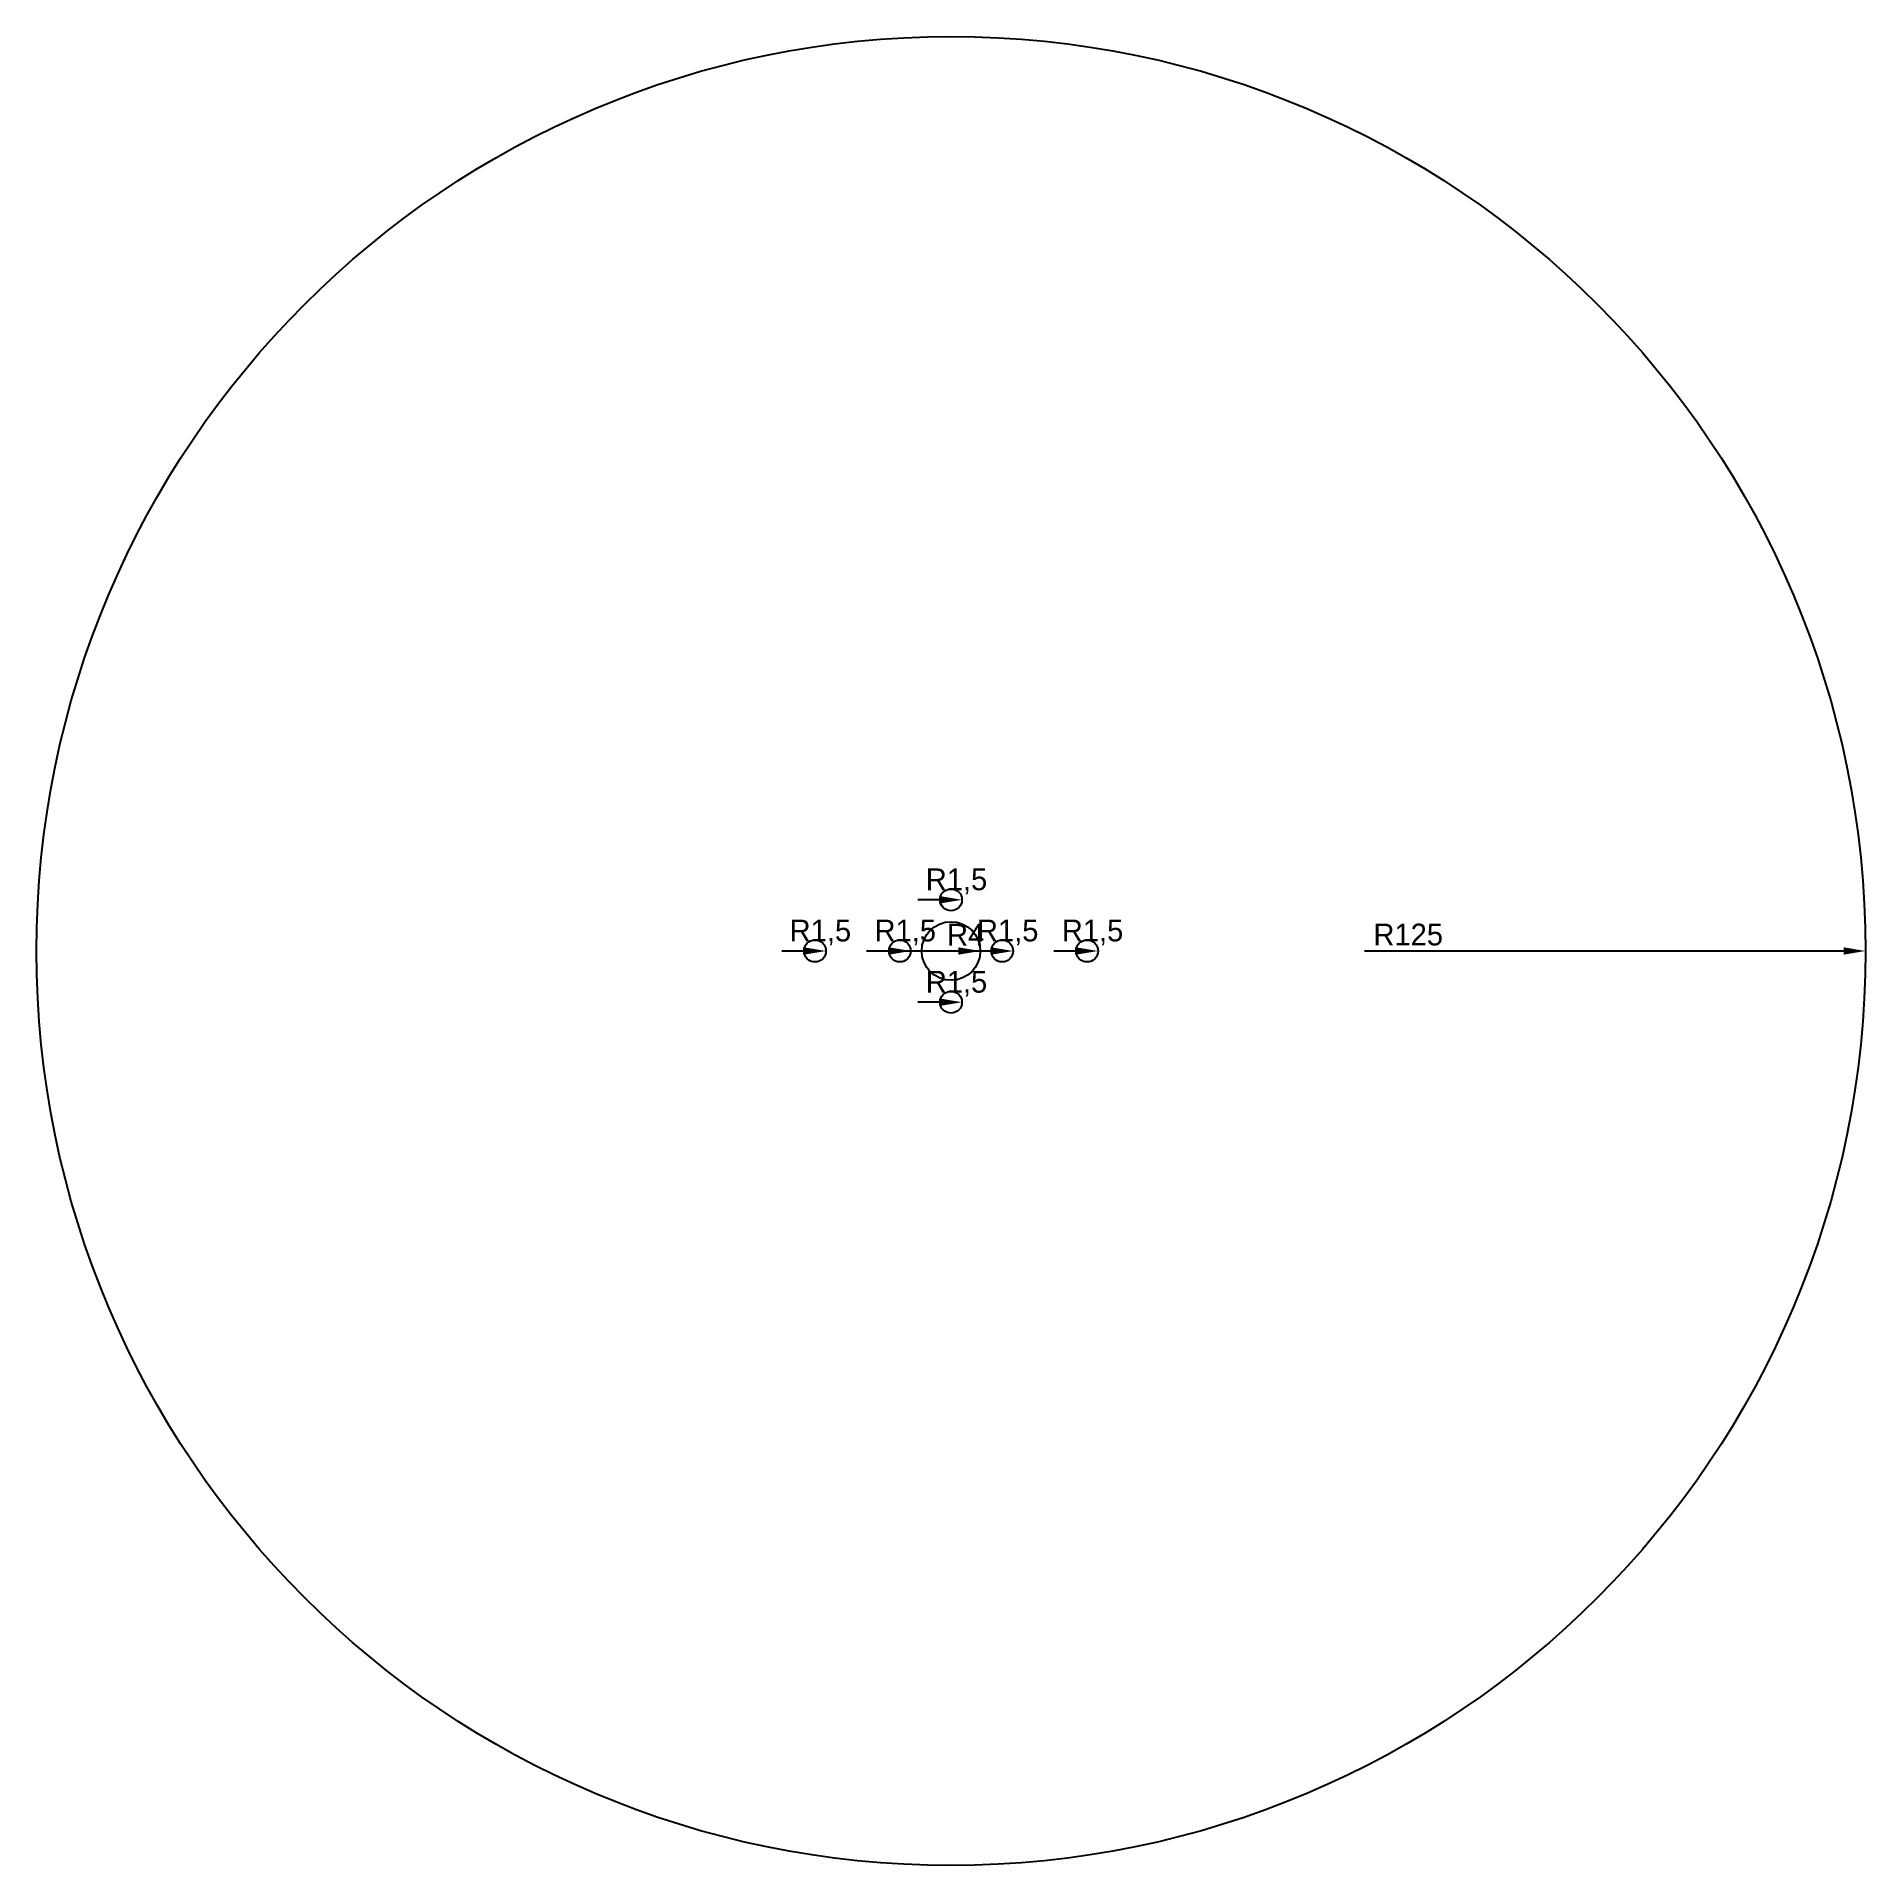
# Model space of a CAD drawing. Header units: millimetres. Extents: x -125 to 125, y -125 to 125.
import ezdxf

# ---------------------------------------------------------------- set-up
doc = ezdxf.new("R2010")
doc.units = ezdxf.units.MM
doc.layers.add('Dimensions', color=7, linetype='Continuous')
doc.layers.add('草图平面 01', color=7, linetype='Continuous')
doc.dimstyles.new('ISO-25', dxfattribs={"dimtxt": 2.5, "dimasz": 2.5, "dimexe": 1.25, "dimexo": 0.625, "dimtad": 1, "dimtxsty": 'Standard', "dimcen": 2.5, "dimadec": 0, "dimazin": 0, "dimtfac": 1, "dimtmove": 0, "dimatfit": 3, "dimfxl": 1, "dimarcsym": 0})

# ---------------------------------------------------------------- blocks, each defined once
blk = doc.blocks.new('*D1')
at = {"layer": 'Defpoints', "color": 0}
for p in [(-18.6, 0), (-17.1, 0)]:
    blk.add_point(p, dxfattribs=at)
at = {"layer": 'Dimensions', "color": 140, "lineweight": -2}
blk.add_line((-20.08, 0), (-23.13, 0), dxfattribs=at)
at = {"layer": 'Dimensions', "color": 140}
blk.add_solid([(-20.08, -0.5), (-20.08, 0.5), (-17.1, 0)], dxfattribs=at)
at = {"layer": 'Dimensions', "color": 140, "insert": (-17.85, 2.52), "char_height": 2.976, "attachment_point": 5}
blk.add_mtext('R1,5', dxfattribs=at)
blk = doc.blocks.new('*D2')
at = {"layer": 'Defpoints', "color": 0}
for p in [(18.6, 0), (20.1, 0)]:
    blk.add_point(p, dxfattribs=at)
at = {"layer": 'Dimensions', "color": 140, "lineweight": -2}
blk.add_line((17.12, 0), (14.07, 0), dxfattribs=at)
at = {"layer": 'Dimensions', "color": 140}
blk.add_solid([(17.12, -0.5), (17.12, 0.5), (20.1, 0)], dxfattribs=at)
at = {"layer": 'Dimensions', "color": 140, "insert": (19.35, 2.52), "char_height": 2.976, "attachment_point": 5}
blk.add_mtext('R1,5', dxfattribs=at)
blk = doc.blocks.new('*D3')
at = {"layer": 'Defpoints', "color": 0}
for p in [(0, -7), (1.5, -7)]:
    blk.add_point(p, dxfattribs=at)
at = {"layer": 'Dimensions', "color": 140, "lineweight": -2}
blk.add_line((-1.48, -7), (-4.53, -7), dxfattribs=at)
at = {"layer": 'Dimensions', "color": 140}
blk.add_solid([(-1.48, -7.5), (-1.48, -6.5), (1.5, -7)], dxfattribs=at)
at = {"layer": 'Dimensions', "color": 140, "insert": (0.75, -4.48), "char_height": 2.976, "attachment_point": 5}
blk.add_mtext('R1,5', dxfattribs=at)
blk = doc.blocks.new('*D4')
at = {"layer": 'Defpoints', "color": 0}
for p in [(0, 0), (4, 0)]:
    blk.add_point(p, dxfattribs=at)
at = {"layer": 'Dimensions', "color": 140, "lineweight": -2}
blk.add_line((1.02, 0), (-1.22, 0), dxfattribs=at)
at = {"layer": 'Dimensions', "color": 140}
blk.add_solid([(1.02, -0.5), (1.02, 0.5), (4, 0)], dxfattribs=at)
at = {"layer": 'Dimensions', "color": 140, "insert": (2, 2.23), "char_height": 2.976, "attachment_point": 5}
blk.add_mtext('R4', dxfattribs=at)
blk = doc.blocks.new('*D5')
at = {"layer": 'Defpoints', "color": 0}
for p in [(0, 7), (1.5, 7)]:
    blk.add_point(p, dxfattribs=at)
at = {"layer": 'Dimensions', "color": 140, "lineweight": -2}
blk.add_line((-1.48, 7), (-4.53, 7), dxfattribs=at)
at = {"layer": 'Dimensions', "color": 140}
blk.add_solid([(-1.48, 6.5), (-1.48, 7.5), (1.5, 7)], dxfattribs=at)
at = {"layer": 'Dimensions', "color": 140, "insert": (0.75, 9.52), "char_height": 2.976, "attachment_point": 5}
blk.add_mtext('R1,5', dxfattribs=at)
blk = doc.blocks.new('*D6')
at = {"layer": 'Defpoints', "color": 0}
for p in [(7, 0), (8.5, 0)]:
    blk.add_point(p, dxfattribs=at)
at = {"layer": 'Dimensions', "color": 140, "lineweight": -2}
blk.add_line((5.52, 0), (2.47, 0), dxfattribs=at)
at = {"layer": 'Dimensions', "color": 140}
blk.add_solid([(5.52, -0.5), (5.52, 0.5), (8.5, 0)], dxfattribs=at)
at = {"layer": 'Dimensions', "color": 140, "insert": (7.75, 2.52), "char_height": 2.976, "attachment_point": 5}
blk.add_mtext('R1,5', dxfattribs=at)
blk = doc.blocks.new('*D7')
at = {"layer": 'Defpoints', "color": 0}
for p in [(-7, 0), (-5.5, 0)]:
    blk.add_point(p, dxfattribs=at)
at = {"layer": 'Dimensions', "color": 140, "lineweight": -2}
blk.add_line((-8.48, 0), (-11.53, 0), dxfattribs=at)
at = {"layer": 'Dimensions', "color": 140}
blk.add_solid([(-8.48, -0.5), (-8.48, 0.5), (-5.5, 0)], dxfattribs=at)
at = {"layer": 'Dimensions', "color": 140, "insert": (-6.25, 2.52), "char_height": 2.976, "attachment_point": 5}
blk.add_mtext('R1,5', dxfattribs=at)
blk = doc.blocks.new('*D8')
at = {"layer": 'Defpoints', "color": 0}
for p in [(0, 0), (125, 0)]:
    blk.add_point(p, dxfattribs=at)
at = {"layer": 'Dimensions', "color": 140, "lineweight": -2}
blk.add_line((122.02, 0), (56.51, 0), dxfattribs=at)
at = {"layer": 'Dimensions', "color": 140}
blk.add_solid([(122.02, -0.5), (122.02, 0.5), (125, 0)], dxfattribs=at)
at = {"layer": 'Dimensions', "color": 140, "insert": (62.5, 2.23), "char_height": 2.976, "attachment_point": 5}
blk.add_mtext('R125', dxfattribs=at)

msp = doc.modelspace()

# ---------------------------------------------------------------- linework, layer by layer
at = {"layer": '草图平面 01'}
msp.add_line((0, 0), (-7, 0), dxfattribs=at)
for centre, radius in [((0, 0), 125), ((0, 7), 1.5), ((0, 0), 4), ((-18.6, 0), 1.5), ((-7, 0), 1.5), ((7, 0), 1.5), ((18.6, 0), 1.5), ((0, -7), 1.5)]:
    msp.add_circle(centre, radius, dxfattribs=at)

# ---------------------------------------------------------------- dimensions: what is measured, and where the dimension line sits
at = {"layer": 'Dimensions'}
for center, mpoint, picture, middle in [((0, 7), (1.5, 7), '*D5', (0.75, 7)), ((-18.6, 0), (-17.1, 0), '*D1', (-17.85, 0)), ((-7, 0), (-5.5, 0), '*D7', (-6.25, 0)), ((0, 0), (4, 0), '*D4', (2, 0)), ((0, 0), (125, 0), '*D8', (62.5, 0)), ((7, 0), (8.5, 0), '*D6', (7.75, 0)), ((18.6, 0), (20.1, 0), '*D2', (19.35, 0)), ((0, -7), (1.5, -7), '*D3', (0.75, -7))]:
    dim = msp.add_radius_dim(center=center, mpoint=mpoint, dimstyle='ISO-25', override={"dimscale": 1.190476, "dimdec": 3, "dimzin": 8, "dimlunit": 2, "dimclrd": 140, "dimclre": 140, "dimclrt": 140}, dxfattribs=at)
    dim.commit()
    dim.dimension.update_dxf_attribs({"geometry": picture, "text_midpoint": middle, "dimtype": 164})

doc.saveas('drawing.dxf')
